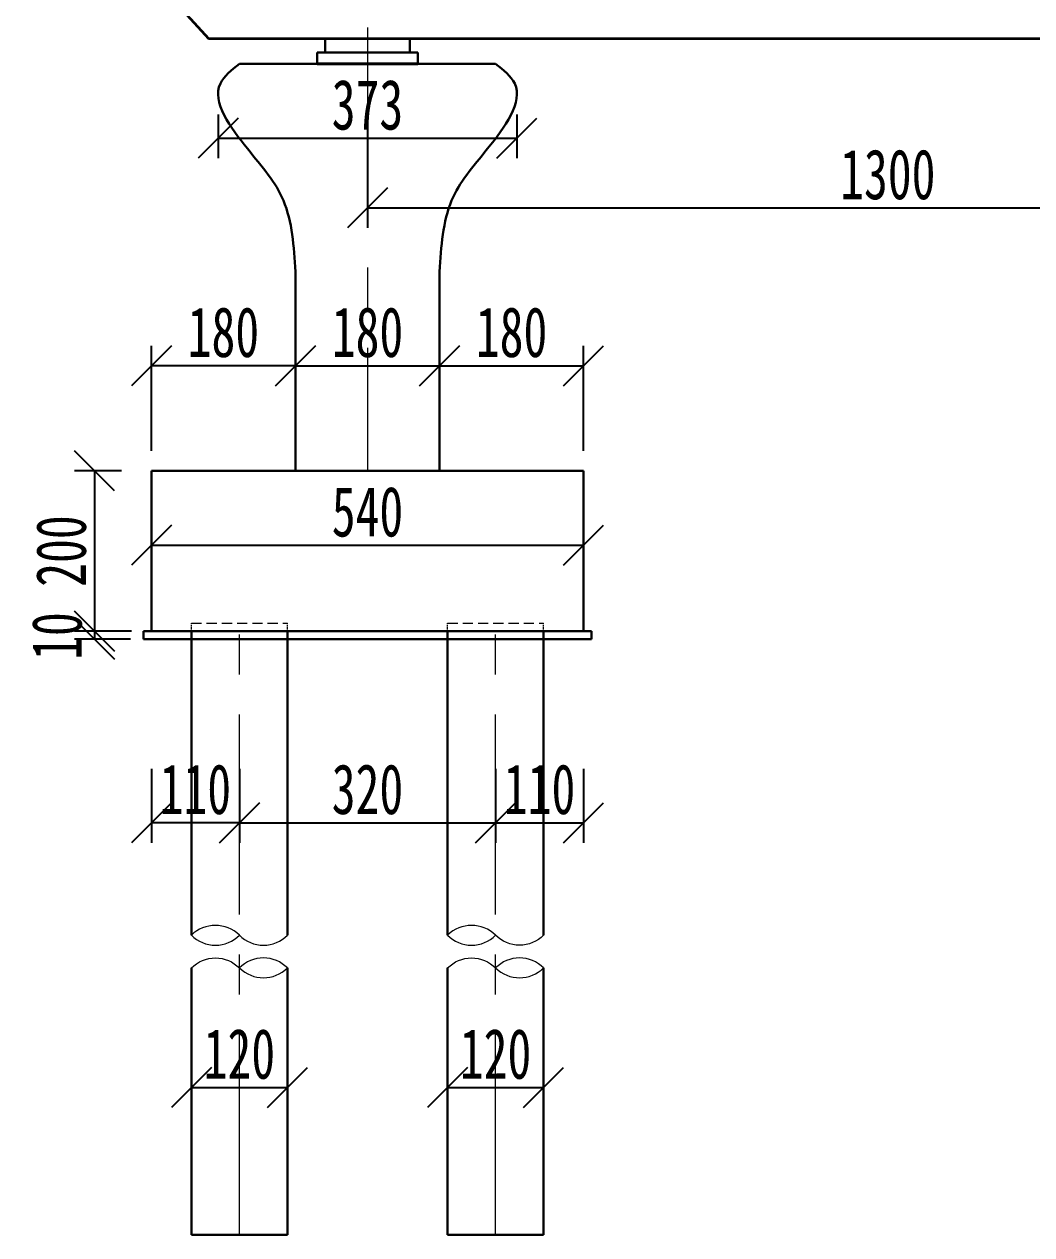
# Model space of a CAD drawing. Extents: x -2611510 to 954358, y -247163 to 181535.
# Drawn here: x 762128 to 774715, y -247163 to -232041 of the extents above; entities that cross this region are included whole.
import ezdxf

# ---------------------------------------------------------------- set-up
doc = ezdxf.new("R2010")
doc.units = 0
for name, pattern in [('CENTER', [2, 1.25, -0.25, 0.25, -0.25]), ('CONTINOUS', [0]), ('HIDDEN', [9.525, 6.35, -3.175])]:
    doc.linetypes.add(name, pattern=pattern)
doc.layers.get('Defpoints').update_dxf_attribs({"color": 8})
doc.layers.add('Dim', color=4, linetype='Continuous')
for name, color, linetype, lineweight in [('中心线', 2, 'CENTER', 15), ('文字', 7, 'Continuous', 15), ('桥塔结构', 4, 'Continuous', 40), ('细线', 6, 'Continuous', 18), ('结构', 1, 'Continuous', 30), ('结构轮廓', 1, 'Continuous', 35), ('虚线', 6, 'HIDDEN', 15)]:
    doc.layers.add(name, color=color, linetype=linetype, lineweight=lineweight)
doc.styles.get("Standard").update_dxf_attribs({"font": '仿宋_GB2312.TTF', "width": 0.7})
doc.dimstyles.new('250-1', dxfattribs={"dimscale": 250, "dimtxt": 2.5, "dimasz": 2, "dimexe": 1, "dimexo": 1, "dimgap": 0, "dimtad": 0, "dimdec": 0, "dimlfac": 0.1, "dimrnd": 0.1, "dimzin": 12, "dimdsep": 46, "dimtxsty": 'Standard', "dimblk": 'OBLIQUE', "dimcen": -1, "dimclrd": 4, "dimclre": 256, "dimclrt": 4, "dimadec": 4, "dimazin": 0, "dimtp": 2, "dimtm": 3, "dimtfac": 0.5, "dimtdec": 0, "dimtmove": 2, "dimatfit": 3, "dimldrblk": 'OBLIQUE', "dimfxl": 5, "dimfxlon": 1, "dimtvp": 0.7, "dimtolj": 1, "dimtzin": 12, "dimarcsym": 0})

# ---------------------------------------------------------------- blocks, each defined once
blk = doc.blocks.new('37.5m')
at = {"layer": '结构轮廓'}
for p, q in [((-15952, 1061), (-14986, 0)), ((-14986, 0), (14986, 0))]:
    blk.add_line(p, q, dxfattribs=at)
blk = doc.blocks.new('_Oblique')
at = {"color": 0, "linetype": 'ByBlock', "lineweight": -2}
blk.add_line((-0.5, -0.5), (0.5, 0.5), dxfattribs=at)
blk = doc.blocks.new('*D226')
at = {"layer": 'Defpoints', "color": 0, "transparency": 16777216}
for p in [(764216, -244398), (765416, -244398), (765416, -245322)]:
    blk.add_point(p, dxfattribs=at)
at = {"layer": 'Dim', "lineweight": -2, "transparency": 16777216}
for p, q in [((764216, -244648), (764216, -245572)), ((765416, -244648), (765416, -245572))]:
    blk.add_line(p, q, dxfattribs=at)
at = {"layer": 'Dim', "color": 4, "lineweight": -2, "transparency": 16777216}
blk.add_line((764216, -245322), (765416, -245322), dxfattribs=at)
at = {"layer": 'Dim', "color": 4, "lineweight": -2, "transparency": 16777216, "xscale": 500, "yscale": 500, "zscale": 500, "rotation": 180}
blk.add_blockref('_Oblique', (764216, -245322), dxfattribs=at)
at = {"layer": 'Dim', "color": 4, "lineweight": -2, "transparency": 16777216, "xscale": 500, "yscale": 500, "zscale": 500}
blk.add_blockref('_Oblique', (765416, -245322), dxfattribs=at)
at = {"layer": 'Dim', "color": 4, "transparency": 16777216, "insert": (764816, -244906), "char_height": 625, "attachment_point": 5}
blk.add_mtext('\\A1;120', dxfattribs=at)
blk = doc.blocks.new('*D227')
at = {"layer": 'Defpoints', "color": 0, "transparency": 16777216}
for p in [(764816, -241092), (768016, -241092), (768016, -242016)]:
    blk.add_point(p, dxfattribs=at)
at = {"layer": 'Dim', "lineweight": -2, "transparency": 16777216}
for p, q in [((764816, -241342), (764816, -242266)), ((768016, -241342), (768016, -242266))]:
    blk.add_line(p, q, dxfattribs=at)
at = {"layer": 'Dim', "color": 4, "lineweight": -2, "transparency": 16777216}
blk.add_line((764816, -242016), (768016, -242016), dxfattribs=at)
at = {"layer": 'Dim', "color": 4, "lineweight": -2, "transparency": 16777216, "xscale": 500, "yscale": 500, "zscale": 500, "rotation": 180}
blk.add_blockref('_Oblique', (764816, -242016), dxfattribs=at)
at = {"layer": 'Dim', "color": 4, "lineweight": -2, "transparency": 16777216, "xscale": 500, "yscale": 500, "zscale": 500}
blk.add_blockref('_Oblique', (768016, -242016), dxfattribs=at)
at = {"layer": 'Dim', "color": 4, "transparency": 16777216, "insert": (766416, -241600), "char_height": 625, "attachment_point": 5}
blk.add_mtext('\\A1;320', dxfattribs=at)
blk = doc.blocks.new('*D228')
at = {"layer": 'Defpoints', "color": 0, "transparency": 16777216}
for p in [(767416, -244398), (768616, -244398), (768616, -245322)]:
    blk.add_point(p, dxfattribs=at)
at = {"layer": 'Dim', "lineweight": -2, "transparency": 16777216}
for p, q in [((767416, -244648), (767416, -245572)), ((768616, -244648), (768616, -245572))]:
    blk.add_line(p, q, dxfattribs=at)
at = {"layer": 'Dim', "color": 4, "lineweight": -2, "transparency": 16777216}
blk.add_line((767416, -245322), (768616, -245322), dxfattribs=at)
at = {"layer": 'Dim', "color": 4, "lineweight": -2, "transparency": 16777216, "xscale": 500, "yscale": 500, "zscale": 500, "rotation": 180}
blk.add_blockref('_Oblique', (767416, -245322), dxfattribs=at)
at = {"layer": 'Dim', "color": 4, "lineweight": -2, "transparency": 16777216, "xscale": 500, "yscale": 500, "zscale": 500}
blk.add_blockref('_Oblique', (768616, -245322), dxfattribs=at)
at = {"layer": 'Dim', "color": 4, "transparency": 16777216, "insert": (768016, -244906), "char_height": 625, "attachment_point": 5}
blk.add_mtext('\\A1;120', dxfattribs=at)
blk = doc.blocks.new('*D229')
at = {"layer": 'Defpoints', "color": 0, "transparency": 16777216}
for p in [(768016, -241092), (769116, -241092), (769116, -242016)]:
    blk.add_point(p, dxfattribs=at)
at = {"layer": 'Dim', "lineweight": -2, "transparency": 16777216}
for p, q in [((768016, -241342), (768016, -242266)), ((769116, -241342), (769116, -242266))]:
    blk.add_line(p, q, dxfattribs=at)
at = {"layer": 'Dim', "color": 4, "lineweight": -2, "transparency": 16777216}
blk.add_line((768016, -242016), (769116, -242016), dxfattribs=at)
at = {"layer": 'Dim', "color": 4, "lineweight": -2, "transparency": 16777216, "xscale": 500, "yscale": 500, "zscale": 500, "rotation": 180}
blk.add_blockref('_Oblique', (768016, -242016), dxfattribs=at)
at = {"layer": 'Dim', "color": 4, "lineweight": -2, "transparency": 16777216, "xscale": 500, "yscale": 500, "zscale": 500}
blk.add_blockref('_Oblique', (769116, -242016), dxfattribs=at)
at = {"layer": 'Dim', "color": 4, "transparency": 16777216, "insert": (768566, -241600), "char_height": 625, "attachment_point": 5}
blk.add_mtext('\\A1;110', dxfattribs=at)
blk = doc.blocks.new('*D230')
at = {"layer": 'Defpoints', "color": 0, "transparency": 16777216}
for p in [(763716, -241092), (764816, -241092), (763716, -242016)]:
    blk.add_point(p, dxfattribs=at)
at = {"layer": 'Dim', "lineweight": -2, "transparency": 16777216}
for p, q in [((763716, -241342), (763716, -242266)), ((764816, -241342), (764816, -242266))]:
    blk.add_line(p, q, dxfattribs=at)
at = {"layer": 'Dim', "color": 4, "lineweight": -2, "transparency": 16777216}
blk.add_line((764816, -242016), (763716, -242016), dxfattribs=at)
at = {"layer": 'Dim', "color": 4, "lineweight": -2, "transparency": 16777216, "xscale": 500, "yscale": 500, "zscale": 500, "rotation": 180}
blk.add_blockref('_Oblique', (763716, -242016), dxfattribs=at)
at = {"layer": 'Dim', "color": 4, "lineweight": -2, "transparency": 16777216, "xscale": 500, "yscale": 500, "zscale": 500}
blk.add_blockref('_Oblique', (764816, -242016), dxfattribs=at)
at = {"layer": 'Dim', "color": 4, "transparency": 16777216, "insert": (764266, -241600), "char_height": 625, "attachment_point": 5}
blk.add_mtext('\\A1;110', dxfattribs=at)
blk = doc.blocks.new('*D231')
at = {"layer": 'Defpoints', "color": 0, "transparency": 16777216}
for p in [(763716, -237622), (769116, -237622), (769116, -238550)]:
    blk.add_point(p, dxfattribs=at)
at = {"layer": 'Dim', "lineweight": -2, "transparency": 16777216}
for p, q in [((763716, -237872), (763716, -238800)), ((769116, -237872), (769116, -238800))]:
    blk.add_line(p, q, dxfattribs=at)
at = {"layer": 'Dim', "color": 4, "lineweight": -2, "transparency": 16777216}
blk.add_line((763716, -238550), (769116, -238550), dxfattribs=at)
at = {"layer": 'Dim', "color": 4, "lineweight": -2, "transparency": 16777216, "xscale": 500, "yscale": 500, "zscale": 500, "rotation": 180}
blk.add_blockref('_Oblique', (763716, -238550), dxfattribs=at)
at = {"layer": 'Dim', "color": 4, "lineweight": -2, "transparency": 16777216, "xscale": 500, "yscale": 500, "zscale": 500}
blk.add_blockref('_Oblique', (769116, -238550), dxfattribs=at)
at = {"layer": 'Dim', "color": 4, "transparency": 16777216, "insert": (766416, -238133), "char_height": 625, "attachment_point": 5}
blk.add_mtext('\\A1;540', dxfattribs=at)
blk = doc.blocks.new('*D232')
at = {"layer": 'Defpoints', "color": 0, "transparency": 16777216}
for p in [(763716, -239622), (763007, -239722), (763706, -239722)]:
    blk.add_point(p, dxfattribs=at)
at = {"layer": 'Dim', "lineweight": -2, "transparency": 16777216}
for p, q in [((763466, -239622), (762757, -239622)), ((763456, -239722), (762757, -239722))]:
    blk.add_line(p, q, dxfattribs=at)
at = {"layer": 'Dim', "color": 4, "lineweight": -2, "transparency": 16777216}
blk.add_line((763007, -239622), (763007, -239722), dxfattribs=at)
at = {"layer": 'Dim', "color": 4, "lineweight": -2, "transparency": 16777216, "xscale": 500, "yscale": 500, "zscale": 500}
for p, rotation in [((763007, -239622), 90), ((763007, -239722), 270)]:
    blk.add_blockref('_Oblique', p, dxfattribs=dict(at, rotation=rotation))
at = {"layer": 'Dim', "color": 4, "transparency": 16777216, "insert": (762538, -239684), "char_height": 625, "attachment_point": 5, "rotation": 90}
blk.add_mtext('\\A1;10', dxfattribs=at)
blk = doc.blocks.new('*D233')
at = {"layer": 'Defpoints', "color": 0, "transparency": 16777216}
for p in [(763592, -237622), (763007, -239622), (763592, -239622)]:
    blk.add_point(p, dxfattribs=at)
at = {"layer": 'Dim', "lineweight": -2, "transparency": 16777216}
for p, q in [((763342, -237622), (762757, -237622)), ((763342, -239622), (762757, -239622))]:
    blk.add_line(p, q, dxfattribs=at)
at = {"layer": 'Dim', "color": 4, "lineweight": -2, "transparency": 16777216}
blk.add_line((763007, -237622), (763007, -239622), dxfattribs=at)
at = {"layer": 'Dim', "color": 4, "lineweight": -2, "transparency": 16777216, "xscale": 500, "yscale": 500, "zscale": 500}
for p, rotation in [((763007, -237622), 90), ((763007, -239622), 270)]:
    blk.add_blockref('_Oblique', p, dxfattribs=dict(at, rotation=rotation))
at = {"layer": 'Dim', "color": 4, "transparency": 16777216, "insert": (762591, -238622), "char_height": 625, "attachment_point": 5, "rotation": 90}
blk.add_mtext('\\A1;200', dxfattribs=at)
blk = doc.blocks.new('*D342')
at = {"layer": 'Defpoints', "color": 0}
for p in [(763716, -236308), (763716, -237622), (765516, -237622)]:
    blk.add_point(p, dxfattribs=at)
at = {"layer": 'Dim', "lineweight": -2}
for p, q in [((763716, -237372), (763716, -236058)), ((765516, -237372), (765516, -236058))]:
    blk.add_line(p, q, dxfattribs=at)
at = {"layer": 'Dim', "color": 4, "lineweight": -2}
blk.add_line((765516, -236308), (763716, -236308), dxfattribs=at)
at = {"layer": 'Dim', "color": 4, "lineweight": -2, "xscale": 500, "yscale": 500, "zscale": 500, "rotation": 180}
blk.add_blockref('_Oblique', (763716, -236308), dxfattribs=at)
at = {"layer": 'Dim', "color": 4, "lineweight": -2, "xscale": 500, "yscale": 500, "zscale": 500}
blk.add_blockref('_Oblique', (765516, -236308), dxfattribs=at)
at = {"layer": 'Dim', "color": 4, "insert": (764616, -235891), "char_height": 625, "attachment_point": 5}
blk.add_mtext('\\A1;180', dxfattribs=at)
blk = doc.blocks.new('*D343')
at = {"layer": 'Defpoints', "color": 0}
for p in [(769116, -236308), (767316, -237622), (769116, -237622)]:
    blk.add_point(p, dxfattribs=at)
at = {"layer": 'Dim', "lineweight": -2}
for p, q in [((767316, -237372), (767316, -236058)), ((769116, -237372), (769116, -236058))]:
    blk.add_line(p, q, dxfattribs=at)
at = {"layer": 'Dim', "color": 4, "lineweight": -2}
blk.add_line((767316, -236308), (769116, -236308), dxfattribs=at)
at = {"layer": 'Dim', "color": 4, "lineweight": -2, "xscale": 500, "yscale": 500, "zscale": 500, "rotation": 180}
blk.add_blockref('_Oblique', (767316, -236308), dxfattribs=at)
at = {"layer": 'Dim', "color": 4, "lineweight": -2, "xscale": 500, "yscale": 500, "zscale": 500}
blk.add_blockref('_Oblique', (769116, -236308), dxfattribs=at)
at = {"layer": 'Dim', "color": 4, "insert": (768216, -235891), "char_height": 625, "attachment_point": 5}
blk.add_mtext('\\A1;180', dxfattribs=at)
blk = doc.blocks.new('*D344')
at = {"layer": 'Defpoints', "color": 0}
for p in [(764549, -232918), (768283, -232918), (768283, -233466)]:
    blk.add_point(p, dxfattribs=at)
at = {"layer": 'Dim', "lineweight": -2}
for p, q in [((764549, -233168), (764549, -233716)), ((768283, -233168), (768283, -233716))]:
    blk.add_line(p, q, dxfattribs=at)
at = {"layer": 'Dim', "color": 4, "lineweight": -2}
blk.add_line((764549, -233466), (768283, -233466), dxfattribs=at)
at = {"layer": 'Dim', "color": 4, "lineweight": -2, "xscale": 500, "yscale": 500, "zscale": 500, "rotation": 180}
blk.add_blockref('_Oblique', (764549, -233466), dxfattribs=at)
at = {"layer": 'Dim', "color": 4, "lineweight": -2, "xscale": 500, "yscale": 500, "zscale": 500}
blk.add_blockref('_Oblique', (768283, -233466), dxfattribs=at)
at = {"layer": 'Dim', "color": 4, "insert": (766416, -233050), "char_height": 625, "attachment_point": 5}
blk.add_mtext('\\A1;373', dxfattribs=at)
blk = doc.blocks.new('*D345')
at = {"layer": 'Defpoints', "color": 0}
for p in [(767316, -236308), (765516, -236833), (767316, -236833)]:
    blk.add_point(p, dxfattribs=at)
at = {"layer": 'Dim', "lineweight": -2}
for p, q in [((765516, -236583), (765516, -236058)), ((767316, -236583), (767316, -236058))]:
    blk.add_line(p, q, dxfattribs=at)
at = {"layer": 'Dim', "color": 4, "lineweight": -2}
blk.add_line((765516, -236308), (767316, -236308), dxfattribs=at)
at = {"layer": 'Dim', "color": 4, "lineweight": -2, "xscale": 500, "yscale": 500, "zscale": 500, "rotation": 180}
blk.add_blockref('_Oblique', (765516, -236308), dxfattribs=at)
at = {"layer": 'Dim', "color": 4, "lineweight": -2, "xscale": 500, "yscale": 500, "zscale": 500}
blk.add_blockref('_Oblique', (767316, -236308), dxfattribs=at)
at = {"layer": 'Dim', "color": 4, "insert": (766416, -235891), "char_height": 625, "attachment_point": 5}
blk.add_mtext('\\A1;180', dxfattribs=at)
blk = doc.blocks.new('*D346')
at = {"layer": 'Defpoints', "color": 0}
for p in [(766416, -232729), (779416, -232729), (779416, -234336)]:
    blk.add_point(p, dxfattribs=at)
at = {"layer": 'Dim', "lineweight": -2}
for p, q in [((766416, -233086), (766416, -234586)), ((779416, -233086), (779416, -234586))]:
    blk.add_line(p, q, dxfattribs=at)
at = {"layer": 'Dim', "color": 4, "lineweight": -2}
blk.add_line((766416, -234336), (779416, -234336), dxfattribs=at)
at = {"layer": 'Dim', "color": 4, "lineweight": -2, "xscale": 500, "yscale": 500, "zscale": 500, "rotation": 180}
blk.add_blockref('_Oblique', (766416, -234336), dxfattribs=at)
at = {"layer": 'Dim', "color": 4, "lineweight": -2, "xscale": 500, "yscale": 500, "zscale": 500}
blk.add_blockref('_Oblique', (779416, -234336), dxfattribs=at)
at = {"layer": 'Dim', "color": 4, "insert": (772916, -233920), "char_height": 625, "attachment_point": 5}
blk.add_mtext('\\A1;1300', dxfattribs=at)

msp = doc.modelspace()

# ---------------------------------------------------------------- linework, layer by layer
at = {"layer": '中心线', "ltscale": 2000}
for p, q in [((766416.3, -232081.8), (766416.3, -237622.2)), ((764816.3, -247162.8), (764816.3, -239622.2)), ((768016.3, -247162.8), (768016.3, -239622.2))]:
    msp.add_line(p, q, dxfattribs=at)
at = {"layer": '桥塔结构'}
msp.add_line((765786.3, -232535.3), (767046.3, -232535.3), dxfattribs=at)
at = {"layer": '细线', "elevation": 0}
for points in [[(768616.3, -243421.5, -0.416), (768016.3, -243421.5, 0.408), (767416.3, -243421.5, 0.416), (768016.3, -243421.5, 0.416)], [(764216.3, -243829.5, -0.416), (764816.3, -243829.5, 0.408), (765416.3, -243829.5, 0.416), (764816.3, -243829.5, 0.416)], [(767416.3, -243829.5, -0.416), (768016.3, -243829.5, 0.408), (768616.3, -243829.5, 0.416), (768016.3, -243829.5, 0.416)]]:
    msp.add_lwpolyline(points, format="xyb", dxfattribs=at)
at = {"layer": '细线'}
for centre, radius, start, end in [((764516.3, -243727.9), 428.8, 45.60908, 134.39092), ((764516.3, -243123.3), 423, 224.82538, 315.17462), ((765116.3, -243123.3), 423, 224.82538, 315.17462)]:
    msp.add_arc(centre, radius, start, end, dxfattribs=at)
at = {"layer": '结构', "linetype": 'CONTINOUS'}
for p, q in [((765886.3, -232221), (766946.3, -232221)), ((765886.3, -232393.3), (765886.3, -232221)), ((766946.3, -232393.3), (766946.3, -232221)), ((767046.3, -232393.3), (765786.3, -232393.3)), ((765786.3, -232535.3), (765786.3, -232393.3)), ((767046.3, -232535.3), (767046.3, -232393.3)), ((764816.3, -232535.3), (768016.3, -232535.3)), ((765516.3, -235133), (765516.3, -237622.2)), ((767316.3, -235133), (767316.3, -237622.2)), ((763716.3, -239622.2), (763716.3, -237622.2)), ((763716.3, -237622.2), (769116.3, -237622.2)), ((769116.3, -239622.2), (769116.3, -237622.2)), ((763716.3, -239622.2), (763616.3, -239622.2)), ((763616.3, -239622.2), (763616.3, -239722.2)), ((763716.3, -239622.2), (769116.3, -239622.2)), ((764216.3, -243421.5), (764216.3, -239622.2)), ((765416.3, -243421.5), (765416.3, -239622.2)), ((767416.3, -243421.5), (767416.3, -239622.2)), ((768616.3, -243421.5), (768616.3, -239622.2)), ((769116.3, -239622.2), (769216.3, -239622.2)), ((769216.3, -239622.2), (769216.3, -239722.2)), ((763616.3, -239722.2), (769216.3, -239722.2)), ((764216.3, -247162.8), (764216.3, -243829.5)), ((765416.3, -247162.8), (765416.3, -243829.5)), ((767416.3, -247162.8), (767416.3, -243829.5)), ((768616.3, -247162.8), (768616.3, -243829.5)), ((765416.3, -247162.8), (764216.3, -247162.8)), ((767416.3, -247162.8), (768616.3, -247162.8))]:
    msp.add_line(p, q, dxfattribs=at)
for points in [[(764816.3, -232535.3), (764577.8, -232781.8), (764915.6, -233594), (765365.9, -234243.7), (765516.3, -235133)], [(768016.3, -232535.3), (768254.9, -232781.8), (767917.1, -233594), (767466.8, -234243.7), (767316.3, -235133)]]:
    msp.add_spline(points, degree=3, dxfattribs=at)
at = {"layer": '虚线', "ltscale": 3}
for p, q in [((764216.3, -239622.2), (764216.3, -239522.2)), ((765416.3, -239622.2), (765416.3, -239522.2)), ((767416.3, -239622.2), (767416.3, -239522.2)), ((768616.3, -239622.2), (768616.3, -239522.2))]:
    msp.add_line(p, q, dxfattribs=at)
at = {"layer": '虚线', "ltscale": 20}
for p, q in [((764216.3, -239522.2), (765416.3, -239522.2)), ((767416.3, -239522.2), (768616.3, -239522.2))]:
    msp.add_line(p, q, dxfattribs=at)

# ---------------------------------------------------------------- block references
at = {"layer": '文字'}
msp.add_blockref('37.5m', (779416.3, -232221.1), dxfattribs=at)

# ---------------------------------------------------------------- dimensions: what is measured, and where the dimension line sits
at = {"layer": 'Dim'}
for base, p1, p2, picture, middle in [((768283.5, -233465.9), (764549.2, -232918.3), (768283.5, -232918.3), '*D344', (766416.3, -233049.7)), ((779416.3, -234336.3), (766416.3, -232729.2), (779416.3, -232729.2), '*D346', (772916.3, -233920)), ((763716.3, -236307.5), (765516.3, -237622.2), (763716.3, -237622.2), '*D342', (764616.3, -235891.3)), ((767316.3, -236307.5), (765516.3, -236832.8), (767316.3, -236832.8), '*D345', (766416.3, -235891.3)), ((769116.3, -236307.5), (767316.3, -237622.2), (769116.3, -237622.2), '*D343', (768216.3, -235891.3)), ((769116.3, -238549.7), (763716.3, -237622.2), (769116.3, -237622.2), '*D231', (766416.3, -238133.5)), ((763716.3, -242016.2), (764816.3, -241092), (763716.3, -241092), '*D230', (764266.3, -241600)), ((768016.3, -242016.2), (764816.3, -241092), (768016.3, -241092), '*D227', (766416.3, -241600)), ((769116.3, -242016.2), (768016.3, -241092), (769116.3, -241092), '*D229', (768566.3, -241600)), ((765416.3, -245322), (764216.3, -244397.8), (765416.3, -244397.8), '*D226', (764816.3, -244905.8)), ((768616.3, -245322), (767416.3, -244397.8), (768616.3, -244397.8), '*D228', (768016.3, -244905.8))]:
    dim = msp.add_linear_dim(base=base, p1=p1, p2=p2, dimstyle='250-1', override={"dimblk": 'Oblique'}, dxfattribs=at)
    dim.commit()
    dim.dimension.update_dxf_attribs({"geometry": picture, "text_midpoint": middle})
dim = msp.add_linear_dim(base=(763006.9, -239622.2), p1=(763591.7, -237622.2), p2=(763591.7, -239622.2), angle=90, dimstyle='250-1', override={"dimblk": 'Oblique'}, dxfattribs=at)
dim.commit()
dim.dimension.update_dxf_attribs({"geometry": '*D233', "text_midpoint": (762590.7, -238622.2)})
dim = msp.add_linear_dim(base=(763006.9, -239722.2), p1=(763716.3, -239622.2), p2=(763706.2, -239722.2), angle=90, dimstyle='250-1', override={"dimblk": 'Oblique'}, dxfattribs=at)
dim.commit()
dim.dimension.update_dxf_attribs({"geometry": '*D232', "text_midpoint": (762537.8, -239684), "dimtype": 160})

doc.saveas('drawing.dxf')
